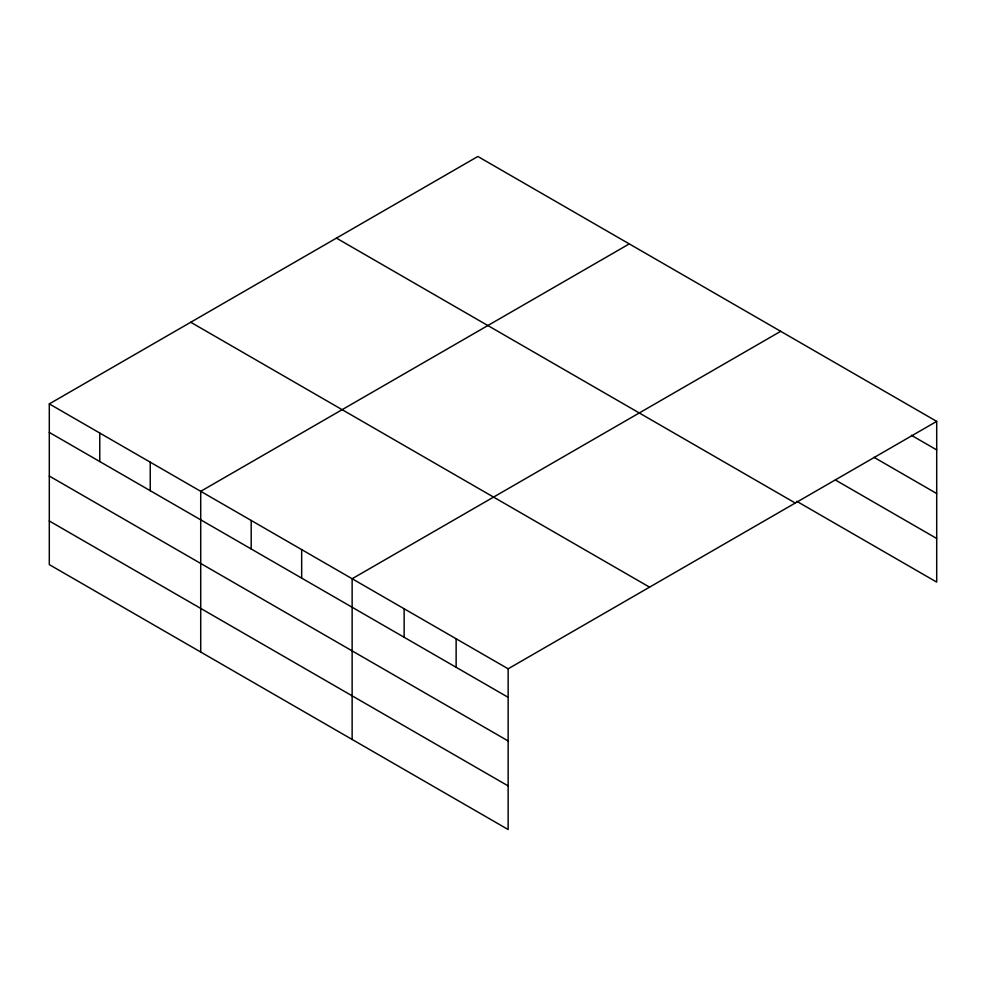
<?xml version="1.0" encoding="UTF-8"?>
<svg xmlns="http://www.w3.org/2000/svg" width="986" height="986" viewBox="0 0 986 986"><rect width="100%" height="100%" fill="white"/><g stroke="black" fill="none" stroke-linecap="round" stroke-linejoin="round"><path stroke-width="1.48" d="M796.7 501.27L936.7 582.097L936.7 421.379L477.853 156.478L49.3 403.903L49.3 564.621L508.147 829.522L508.147 668.804L49.3 403.903M629.278 243.899L200.713 491.324L200.713 652.042M780.69 331.321L352.138 578.745L352.138 739.451M508.147 668.804L936.7 421.379M911.36 435.27L936.7 449.899M874.027 457.344L936.7 493.53M835.364 479.972L936.7 538.479M336.436 238.119L795.271 503.033M190.729 322.249L649.564 587.163M49.3 432.41L508.147 697.324M49.3 476.041L508.147 740.954M49.3 520.99L508.147 785.904M456.136 638.792L456.136 667.3M404.137 608.769L404.137 637.276M301.667 549.596L301.667 578.116M251.196 520.46L251.196 548.98M150.242 462.175L150.242 490.695M99.771 433.039L99.771 461.559"/></g></svg>
